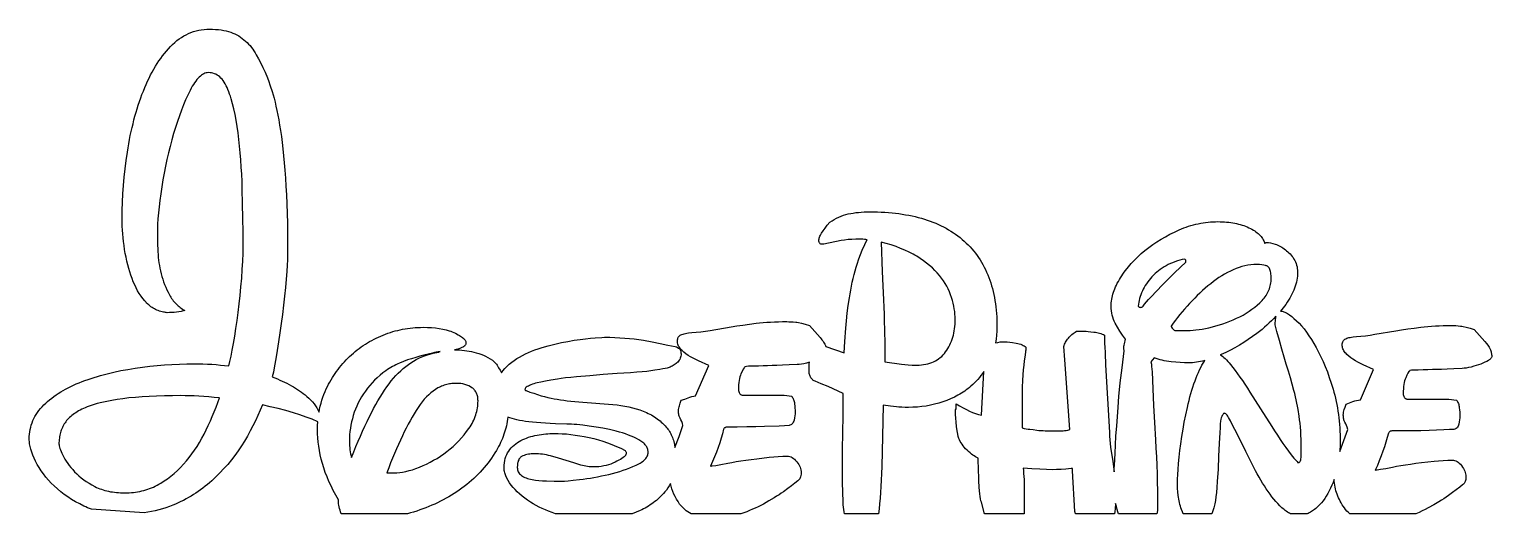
# Model space of a CAD drawing. Extents: x 10 to 239, y 36 to 112.
import ezdxf

# ---------------------------------------------------------------- set-up
doc = ezdxf.new("R2010")
doc.units = 0
doc.layers.add('CAMADA_1', color=18, linetype='CONTINUOUS')

msp = doc.modelspace()

# ---------------------------------------------------------------- linework, layer by layer
at = {"layer": 'CAMADA_1'}
for points in [[(180.31, 37.14), (180.24, 36.27), (180.2, 35.88), (180.14, 35.51), (174, 35.51), (173.95, 35.69), (173.91, 35.88), (173.56, 42.26), (173.56, 42.6), (173.31, 42.6), (172.49, 42.53), (171.75, 42.47), (171.06, 42.44), (170.38, 42.43), (169.48, 42.45), (168.41, 42.5), (167.19, 42.58), (165.81, 42.69), (165.85, 42.28), (165.88, 41.85), (165.94, 40.88), (165.97, 39.84), (165.98, 38.81), (165.98, 35.88), (165.97, 35.51), (159.76, 35.51), (159.26, 37.34), (159.21, 37.44), (159.18, 37.56), (159.11, 37.84), (159.05, 38.2), (159, 38.64), (158.92, 39.63), (158.87, 40.71), (158.78, 42.82), (158.75, 43.67), (158.74, 44.24), (158.54, 44.34), (158.34, 44.45), (158.13, 44.58), (157.92, 44.73), (157.7, 44.89), (157.48, 45.07), (157.25, 45.27), (157.02, 45.49), (156.79, 45.72), (156.58, 45.95), (156.39, 46.18), (156.22, 46.41), (156.07, 46.64), (155.93, 46.87), (155.82, 47.11), (155.72, 47.34), (155.68, 47.47), (155.64, 47.62), (155.55, 48.02), (155.46, 48.55), (155.38, 49.2), (155.3, 49.88), (155.25, 50.52), (155.22, 51.11), (155.21, 51.65), (155.21, 51.83), (155.29, 52), (155.29, 52.77), (155.84, 52.44), (156.38, 52.14), (156.9, 51.87), (157.4, 51.63), (157.89, 51.42), (158.36, 51.24), (158.82, 51.09), (159.26, 50.96), (159.65, 57.81), (159.42, 57.5), (159.19, 57.19), (158.95, 56.89), (158.7, 56.6), (158.44, 56.32), (158.17, 56.04), (157.9, 55.78), (157.61, 55.52), (157.37, 55.33), (157.14, 55.14), (156.89, 54.95), (156.64, 54.77), (156.38, 54.6), (156.12, 54.43), (155.86, 54.27), (155.58, 54.11), (155.31, 53.96), (155.02, 53.82), (154.44, 53.54), (153.84, 53.29), (153.21, 53.07), (152.57, 52.87), (151.92, 52.69), (151.26, 52.54), (150.6, 52.42), (149.92, 52.33), (149.23, 52.26), (148.53, 52.22), (147.83, 52.21), (147.29, 52.21), (146.79, 52.23), (146.34, 52.25), (145.93, 52.29), (145.02, 52.4), (143.86, 52.55), (143.76, 47.65), (143.65, 42.94), (143.61, 41.85), (143.57, 40.8), (143.51, 39.81), (143.45, 38.85), (143.38, 37.95), (143.3, 37.09), (143.21, 36.28), (143.11, 35.51), (137.79, 35.51), (137.74, 35.83), (137.69, 36.17), (137.65, 36.53), (137.61, 36.9), (137.56, 37.71), (137.53, 38.59), (137.49, 40.72), (137.48, 43.16), (137.49, 45.65), (137.53, 48.15), (137.56, 50.96), (137.57, 54.36), (135.24, 55.48), (134.16, 55.9), (133.17, 56.3), (133.06, 56.35), (132.95, 56.41), (132.85, 56.49), (132.76, 56.57), (132.67, 56.66), (132.6, 56.75), (132.53, 56.86), (132.46, 56.98), (132.41, 57.1), (132.36, 57.24), (132.32, 57.38), (132.28, 57.54), (132.26, 57.7), (132.24, 57.87), (132.23, 58.05), (132.23, 58.24), (132.23, 58.49), (132.24, 58.75), (132.27, 59.02), (132.3, 59.29), (131.82, 59.15), (131.42, 59.06), (131.05, 58.99), (130.71, 58.95), (130.39, 58.94), (129.12, 58.86), (128.07, 58.81), (127.18, 58.78), (126.43, 58.76), (125.74, 58.75), (125.05, 58.72), (124.32, 58.69), (123.5, 58.68), (123.09, 58.67), (122.74, 58.66), (122.45, 58.63), (122.21, 58.59), (122.14, 58.52), (122.07, 58.43), (121.91, 58.18), (121.75, 57.86), (121.56, 57.47), (121.47, 57.24), (121.39, 56.99), (121.32, 56.72), (121.27, 56.42), (121.23, 56.09), (121.2, 55.74), (121.18, 55.37), (121.17, 54.97), (121.18, 54.84), (121.21, 54.7), (121.27, 54.56), (121.34, 54.41), (121.39, 54.34), (121.45, 54.28), (121.51, 54.23), (121.58, 54.19), (121.66, 54.15), (121.75, 54.13), (121.84, 54.11), (121.95, 54.11), (128.33, 54.11), (129.53, 53.94), (129.61, 53.83), (129.69, 53.7), (129.75, 53.57), (129.81, 53.43), (129.86, 53.28), (129.9, 53.12), (129.94, 52.95), (129.96, 52.77), (130, 52.42), (130.03, 52.07), (130.04, 51.75), (130.05, 51.44), (130.04, 51.17), (130.01, 50.87), (129.95, 50.54), (129.88, 50.19), (129.83, 50.02), (129.76, 49.86), (129.69, 49.73), (129.6, 49.62), (129.49, 49.52), (129.38, 49.45), (129.25, 49.4), (129.1, 49.37), (128.41, 49.33), (127.54, 49.28), (125.27, 49.2), (123.91, 49.16), (122.48, 49.13), (120.96, 49.12), (119.36, 49.11), (119.28, 49.11), (119.2, 49.09), (119.13, 49.06), (119.06, 49.02), (119, 48.98), (118.94, 48.92), (118.89, 48.85), (118.84, 48.77), (118.66, 48.07), (118.46, 47.37), (118.23, 46.65), (117.98, 45.92), (117.71, 45.19), (117.42, 44.46), (117.11, 43.72), (116.78, 42.99), (116.89, 43), (117.07, 43.02), (117.63, 43.11), (118.43, 43.26), (119.49, 43.47), (120.11, 43.58), (120.79, 43.7), (121.52, 43.81), (122.3, 43.93), (123.14, 44.04), (124.04, 44.15), (126, 44.37), (126.7, 44.45), (127.42, 44.5), (128.14, 44.53), (128.84, 44.54), (129.04, 44.53), (129.23, 44.49), (129.41, 44.42), (129.6, 44.33), (129.78, 44.21), (129.96, 44.06), (130.13, 43.88), (130.31, 43.68), (130.47, 43.47), (130.61, 43.25), (130.73, 43.03), (130.83, 42.82), (130.9, 42.6), (130.95, 42.39), (130.99, 42.17), (131, 41.96), (130.99, 41.73), (130.97, 41.52), (130.92, 41.33), (130.87, 41.16), (130.8, 41.01), (130.71, 40.87), (130.6, 40.76), (130.48, 40.66), (130.02, 40.3), (129.49, 39.9), (128.9, 39.46), (128.24, 38.98), (127.89, 38.74), (127.53, 38.49), (127.15, 38.25), (126.76, 38), (125.95, 37.52), (125.09, 37.04), (124.67, 36.82), (124.24, 36.61), (123.8, 36.4), (123.36, 36.21), (122.91, 36.02), (122.46, 35.84), (122, 35.67), (121.54, 35.51), (113.76, 35.51), (113.49, 35.66), (113.24, 35.82), (112.99, 35.99), (112.76, 36.17), (112.54, 36.37), (112.33, 36.58), (112.13, 36.81), (111.95, 37.04), (111.69, 37.42), (111.45, 37.81), (111.23, 38.2), (111.04, 38.6), (110.87, 39), (110.72, 39.42), (110.6, 39.84), (110.49, 40.26), (110.31, 39.9), (110.1, 39.56), (109.88, 39.24), (109.63, 38.94), (109.42, 38.7), (109.2, 38.47), (108.98, 38.25), (108.76, 38.03), (108.53, 37.82), (108.3, 37.62), (108.06, 37.42), (107.82, 37.24), (107.58, 37.06), (107.33, 36.89), (107.08, 36.72), (106.82, 36.56), (106.56, 36.41), (106.3, 36.27), (106.03, 36.14), (105.75, 36.01), (105.14, 35.75), (104.52, 35.51), (92.49, 35.51), (91.94, 35.7), (91.41, 35.9), (90.9, 36.12), (90.4, 36.34), (89.92, 36.57), (89.45, 36.82), (89, 37.08), (88.56, 37.34), (88.1, 37.65), (87.66, 37.96), (87.25, 38.29), (86.86, 38.62), (86.49, 38.95), (86.15, 39.3), (85.83, 39.65), (85.54, 40.02), (85.28, 40.38), (85.05, 40.74), (84.86, 41.09), (84.7, 41.44), (84.64, 41.61), (84.58, 41.78), (84.53, 41.95), (84.49, 42.12), (84.46, 42.28), (84.44, 42.45), (84.43, 42.61), (84.42, 42.78), (84.43, 43.15), (84.47, 43.52), (84.52, 43.87), (84.6, 44.2), (84.71, 44.51), (84.83, 44.81), (84.98, 45.09), (85.15, 45.36), (85.34, 45.61), (85.55, 45.85), (85.76, 46.08), (85.99, 46.29), (86.24, 46.49), (86.5, 46.67), (86.77, 46.84), (87.05, 47), (87.34, 47.14), (87.65, 47.28), (87.95, 47.4), (88.27, 47.52), (88.59, 47.62), (88.92, 47.71), (89.25, 47.79), (89.59, 47.86), (89.94, 47.92), (90.28, 47.97), (90.61, 48.02), (90.95, 48.05), (91.28, 48.08), (91.61, 48.1), (91.94, 48.12), (92.26, 48.12), (92.9, 48.11), (93.54, 48.08), (94.21, 48.03), (94.88, 47.96), (95.57, 47.87), (96.28, 47.76), (97, 47.62), (97.74, 47.47), (98.48, 47.3), (99.21, 47.1), (99.93, 46.88), (100.64, 46.64), (101.34, 46.38), (102.03, 46.09), (102.71, 45.78), (103.38, 45.45), (103.46, 45.36), (103.51, 45.27), (103.55, 45.19), (103.56, 45.1), (103.55, 44.94), (103.51, 44.8), (103.46, 44.68), (103.42, 44.63), (103.38, 44.59), (103.24, 44.45), (103.07, 44.32), (102.87, 44.19), (102.65, 44.05), (102.4, 43.91), (102.12, 43.76), (101.82, 43.61), (101.49, 43.46), (101.14, 43.32), (100.78, 43.2), (100.42, 43.1), (100.04, 43.01), (99.66, 42.95), (99.27, 42.9), (98.88, 42.87), (98.47, 42.86), (98.23, 42.87), (97.99, 42.88), (97.74, 42.9), (97.49, 42.94), (97.24, 42.98), (96.98, 43.03), (96.71, 43.09), (96.45, 43.16), (95.34, 43.49), (94.16, 43.85), (92.94, 44.23), (91.7, 44.59), (91.39, 44.67), (91.08, 44.74), (90.76, 44.8), (90.44, 44.84), (90.13, 44.88), (89.81, 44.91), (89.48, 44.92), (89.16, 44.93), (88.93, 44.92), (88.69, 44.91), (88.46, 44.88), (88.24, 44.84), (88.01, 44.8), (87.79, 44.74), (87.57, 44.67), (87.35, 44.59), (87.25, 44.54), (87.15, 44.48), (87.06, 44.42), (86.97, 44.34), (86.9, 44.26), (86.83, 44.17), (86.76, 44.07), (86.71, 43.96), (86.65, 43.84), (86.61, 43.72), (86.57, 43.58), (86.54, 43.44), (86.52, 43.29), (86.5, 43.12), (86.49, 42.78), (86.5, 42.59), (86.53, 42.41), (86.58, 42.24), (86.65, 42.07), (86.74, 41.92), (86.85, 41.78), (86.98, 41.65), (87.14, 41.53), (87.3, 41.41), (87.48, 41.31), (87.68, 41.21), (87.88, 41.13), (88.1, 41.05), (88.32, 40.98), (88.56, 40.93), (88.82, 40.88), (89.34, 40.8), (89.89, 40.74), (90.47, 40.69), (91.06, 40.66), (92.26, 40.63), (93.47, 40.62), (93.87, 40.64), (94.47, 40.68), (95.27, 40.77), (96.27, 40.88), (96.82, 40.95), (97.38, 41.03), (97.95, 41.12), (98.51, 41.21), (99.09, 41.32), (99.67, 41.44), (100.25, 41.56), (100.84, 41.7), (101.43, 41.84), (102, 42), (102.55, 42.16), (103.09, 42.33), (103.62, 42.52), (104.13, 42.71), (104.63, 42.91), (105.11, 43.12), (105.34, 43.23), (105.55, 43.34), (105.75, 43.46), (105.94, 43.57), (106.11, 43.69), (106.26, 43.81), (106.4, 43.94), (106.53, 44.07), (106.64, 44.2), (106.74, 44.33), (106.82, 44.47), (106.89, 44.61), (106.94, 44.75), (106.97, 44.89), (107, 45.04), (107, 45.19), (107, 45.33), (106.98, 45.46), (106.95, 45.6), (106.91, 45.73), (106.86, 45.86), (106.8, 45.99), (106.72, 46.11), (106.64, 46.23), (106.54, 46.35), (106.43, 46.47), (106.31, 46.59), (106.18, 46.7), (106.04, 46.81), (105.88, 46.92), (105.72, 47.02), (105.54, 47.13), (105.16, 47.33), (104.77, 47.52), (104.35, 47.7), (103.92, 47.87), (103.47, 48.03), (103, 48.19), (102.51, 48.33), (102, 48.46), (100.96, 48.71), (99.91, 48.93), (98.85, 49.12), (97.78, 49.28), (96.75, 49.41), (95.82, 49.51), (95.39, 49.54), (94.99, 49.57), (94.6, 49.58), (94.25, 49.58), (92.49, 49.64), (91.67, 49.67), (90.91, 49.71), (90.19, 49.76), (89.51, 49.81), (88.88, 49.87), (88.3, 49.93), (87.79, 49.99), (87.3, 50.07), (86.85, 50.15), (86.43, 50.24), (86.03, 50.34), (85.67, 50.45), (85.34, 50.56), (85.03, 50.68), (84.98, 50.34), (84.92, 49.99), (84.86, 49.65), (84.78, 49.31), (84.7, 48.97), (84.6, 48.64), (84.5, 48.3), (84.4, 47.98), (84.28, 47.65), (84.15, 47.33), (84.02, 47.01), (83.88, 46.69), (83.73, 46.38), (83.57, 46.07), (83.4, 45.76), (83.23, 45.46), (82.98, 45.05), (82.72, 44.65), (82.46, 44.26), (82.18, 43.88), (81.9, 43.5), (81.61, 43.13), (81.31, 42.77), (81, 42.41), (80.68, 42.06), (80.35, 41.72), (80.01, 41.38), (79.66, 41.05), (79.31, 40.73), (78.94, 40.42), (78.57, 40.11), (78.18, 39.81), (77.79, 39.52), (77.4, 39.24), (76.99, 38.96), (76.58, 38.69), (76.17, 38.43), (75.75, 38.18), (75.32, 37.94), (74.89, 37.7), (74.45, 37.47), (74, 37.25), (73.55, 37.04), (73.09, 36.84), (72.63, 36.64), (72.16, 36.46), (71.68, 36.28), (71.2, 36.11), (70.72, 35.94), (70.24, 35.79), (69.76, 35.65), (69.27, 35.51), (58.89, 35.51), (58.79, 35.8), (58.7, 36.07), (58.62, 36.34), (58.56, 36.59), (58.51, 36.84), (58.47, 37.08), (58.45, 37.31), (58.45, 37.53), (58.45, 37.7), (58.03, 38.43), (57.64, 39.16), (57.29, 39.87), (56.96, 40.59), (56.66, 41.3), (56.39, 42), (56.15, 42.7), (55.95, 43.39), (55.76, 44.08), (55.61, 44.76), (55.47, 45.43), (55.36, 46.1), (55.28, 46.77), (55.22, 47.43), (55.18, 48.08), (55.17, 48.73), (55.18, 49.35), (55.22, 49.96), (54.32, 50.33), (53.39, 50.68), (52.42, 51.02), (51.43, 51.33), (50.22, 51.69), (49, 52.01), (47.76, 52.31), (46.52, 52.58), (46.18, 51.75), (45.83, 50.92), (45.45, 50.1), (45.05, 49.3), (44.63, 48.5), (44.19, 47.71), (43.73, 46.93), (43.24, 46.16), (42.74, 45.41), (42.21, 44.67), (41.66, 43.96), (41.09, 43.26), (40.5, 42.59), (39.88, 41.93), (39.25, 41.3), (38.59, 40.69), (38.25, 40.39), (37.91, 40.1), (37.56, 39.82), (37.2, 39.54), (36.84, 39.28), (36.48, 39.02), (36.1, 38.77), (35.72, 38.52), (35.34, 38.29), (34.95, 38.06), (34.55, 37.84), (34.14, 37.62), (33.73, 37.42), (33.32, 37.22), (32.9, 37.03), (32.47, 36.85), (31.94, 36.64), (31.4, 36.45), (30.86, 36.28), (30.3, 36.12), (29.74, 35.98), (29.16, 35.85), (28.58, 35.74), (27.99, 35.65), (19.71, 36.24), (19.41, 36.35), (19.12, 36.47), (18.83, 36.59), (18.55, 36.72), (17.88, 37.05), (17.24, 37.4), (16.62, 37.77), (16.03, 38.16), (15.46, 38.56), (14.91, 38.98), (14.39, 39.41), (13.89, 39.87), (13.42, 40.33), (12.98, 40.81), (12.57, 41.28), (12.19, 41.76), (11.84, 42.25), (11.52, 42.75), (11.23, 43.24), (10.96, 43.75), (10.73, 44.24), (10.53, 44.72), (10.36, 45.19), (10.22, 45.63), (10.11, 46.06), (10.03, 46.47), (9.99, 46.86), (9.98, 47.05), (9.97, 47.24), (9.98, 47.62), (10.01, 48), (10.05, 48.37), (10.12, 48.74), (10.2, 49.09), (10.29, 49.44), (10.41, 49.79), (10.54, 50.13), (10.7, 50.46), (10.86, 50.78), (11.05, 51.1), (11.26, 51.41), (11.48, 51.71), (11.72, 52.01), (11.98, 52.3), (12.26, 52.58), (12.55, 52.86), (12.85, 53.13), (13.16, 53.39), (13.49, 53.65), (13.82, 53.9), (14.17, 54.15), (14.53, 54.39), (14.9, 54.62), (15.28, 54.84), (15.67, 55.06), (16.07, 55.28), (16.48, 55.48), (16.91, 55.68), (17.34, 55.88), (17.79, 56.06), (18.25, 56.25), (18.71, 56.42), (19.19, 56.59), (19.67, 56.75), (20.16, 56.91), (20.65, 57.06), (21.15, 57.21), (22.18, 57.48), (23.23, 57.74), (24.32, 57.97), (25.43, 58.17), (26.56, 58.36), (27.72, 58.52), (28.87, 58.66), (30.03, 58.78), (31.19, 58.87), (32.35, 58.95), (33.51, 59), (34.67, 59.04), (35.83, 59.05), (36.52, 59.04), (37.21, 59.03), (37.9, 59), (38.59, 58.96), (39.27, 58.91), (39.95, 58.85), (40.61, 58.78), (41.26, 58.7), (41.44, 59.41), (41.62, 60.23), (41.8, 61.17), (41.99, 62.24), (42.18, 63.38), (42.37, 64.57), (42.55, 65.82), (42.73, 67.11), (42.89, 68.43), (43.04, 69.77), (43.17, 71.12), (43.29, 72.49), (43.38, 73.84), (43.45, 75.14), (43.49, 76.39), (43.5, 77.58), (43.49, 79.68), (43.47, 81.87), (43.43, 84.12), (43.37, 86.46), (43.33, 87.63), (43.28, 88.79), (43.22, 89.92), (43.15, 91.04), (43.06, 92.13), (42.96, 93.2), (42.85, 94.26), (42.73, 95.29), (42.59, 96.29), (42.43, 97.25), (42.26, 98.16), (42.07, 99.03), (41.86, 99.85), (41.64, 100.63), (41.52, 101.01), (41.39, 101.37), (41.26, 101.72), (41.13, 102.06), (40.99, 102.38), (40.85, 102.68), (40.7, 102.97), (40.54, 103.23), (40.37, 103.47), (40.2, 103.69), (40.02, 103.88), (39.83, 104.06), (39.63, 104.22), (39.43, 104.35), (39.22, 104.47), (39.01, 104.56), (38.78, 104.64), (38.55, 104.69), (38.32, 104.72), (38.07, 104.73), (37.89, 104.72), (37.71, 104.69), (37.52, 104.63), (37.34, 104.55), (37.16, 104.46), (36.98, 104.34), (36.8, 104.19), (36.62, 104.03), (36.44, 103.84), (36.26, 103.63), (36.08, 103.41), (35.9, 103.15), (35.72, 102.88), (35.54, 102.58), (35.36, 102.27), (35.18, 101.93), (34.83, 101.21), (34.49, 100.45), (34.15, 99.66), (33.83, 98.84), (33.51, 97.97), (33.2, 97.07), (32.89, 96.13), (32.6, 95.16), (32.31, 94.16), (32.05, 93.15), (31.79, 92.13), (31.55, 91.09), (31.33, 90.04), (31.12, 88.97), (30.92, 87.89), (30.75, 86.8), (30.58, 85.72), (30.44, 84.68), (30.32, 83.69), (30.23, 82.73), (30.15, 81.81), (30.1, 80.93), (30.07, 80.1), (30.06, 79.3), (30.06, 78.74), (30.08, 78.11), (30.14, 76.59), (30.17, 76.17), (30.21, 75.74), (30.25, 75.32), (30.31, 74.9), (30.38, 74.47), (30.47, 74.04), (30.56, 73.61), (30.66, 73.18), (30.77, 72.75), (30.9, 72.33), (31.04, 71.91), (31.2, 71.49), (31.37, 71.08), (31.55, 70.67), (31.74, 70.26), (31.95, 69.86), (32.06, 69.67), (32.18, 69.48), (32.3, 69.29), (32.43, 69.11), (32.56, 68.94), (32.7, 68.77), (32.84, 68.61), (32.99, 68.45), (33.14, 68.3), (33.3, 68.16), (33.46, 68.02), (33.63, 67.88), (33.81, 67.76), (33.99, 67.63), (34.17, 67.52), (34.37, 67.41), (34.09, 67.33), (33.78, 67.26), (33.44, 67.2), (33.07, 67.15), (32.69, 67.11), (32.32, 67.08), (31.96, 67.07), (31.61, 67.06), (31.45, 67.07), (31.31, 67.11), (31.17, 67.14), (31, 67.15), (30.79, 67.2), (30.58, 67.25), (30.38, 67.32), (30.17, 67.39), (29.98, 67.47), (29.78, 67.56), (29.59, 67.66), (29.41, 67.76), (29.23, 67.88), (29.05, 68), (28.88, 68.13), (28.71, 68.27), (28.54, 68.42), (28.38, 68.58), (28.23, 68.74), (28.07, 68.92), (27.78, 69.28), (27.5, 69.67), (27.23, 70.07), (26.97, 70.5), (26.73, 70.95), (26.51, 71.41), (26.29, 71.9), (26.09, 72.41), (25.9, 72.93), (25.73, 73.47), (25.56, 74.02), (25.41, 74.58), (25.27, 75.16), (25.15, 75.75), (25.03, 76.36), (24.93, 76.97), (24.84, 77.6), (24.76, 78.21), (24.69, 78.83), (24.64, 79.43), (24.59, 80.03), (24.56, 80.63), (24.55, 81.22), (24.54, 81.8), (24.55, 83.1), (24.59, 84.4), (24.65, 85.7), (24.74, 87.01), (24.86, 88.32), (25, 89.63), (25.17, 90.95), (25.36, 92.27), (25.46, 92.93), (25.58, 93.58), (25.7, 94.23), (25.82, 94.86), (25.95, 95.49), (26.09, 96.1), (26.24, 96.71), (26.39, 97.32), (26.55, 97.91), (26.72, 98.5), (26.89, 99.07), (27.07, 99.64), (27.26, 100.21), (27.45, 100.76), (27.65, 101.3), (27.86, 101.84), (28.07, 102.37), (28.29, 102.88), (28.52, 103.39), (28.75, 103.88), (29, 104.36), (29.25, 104.82), (29.5, 105.28), (29.76, 105.72), (30.03, 106.15), (30.31, 106.57), (30.6, 106.97), (30.89, 107.37), (31.19, 107.75), (31.49, 108.12), (31.8, 108.48), (32.12, 108.82), (32.45, 109.15), (32.79, 109.46), (33.13, 109.75), (33.48, 110.01), (33.83, 110.26), (34.2, 110.48), (34.57, 110.68), (34.95, 110.86), (35.33, 111.02), (35.73, 111.16), (36.13, 111.27), (36.54, 111.37), (36.95, 111.44), (37.38, 111.5), (37.81, 111.53), (38.24, 111.54), (38.73, 111.53), (39.19, 111.51), (39.64, 111.47), (40.06, 111.42), (40.47, 111.35), (40.85, 111.27), (41.22, 111.18), (41.56, 111.06), (41.89, 110.94), (42.21, 110.8), (42.52, 110.65), (42.81, 110.48), (43.1, 110.3), (43.37, 110.11), (43.64, 109.9), (43.89, 109.69), (44.13, 109.45), (44.37, 109.21), (44.59, 108.96), (44.81, 108.69), (45.01, 108.42), (45.21, 108.13), (45.39, 107.84), (45.57, 107.53), (45.92, 106.89), (46.26, 106.23), (46.6, 105.53), (46.95, 104.82), (47.08, 104.52), (47.21, 104.2), (47.49, 103.49), (47.77, 102.67), (48.07, 101.76), (48.22, 101.25), (48.37, 100.7), (48.52, 100.11), (48.66, 99.47), (48.81, 98.79), (48.95, 98.07), (49.09, 97.31), (49.23, 96.5), (49.37, 95.64), (49.5, 94.73), (49.62, 93.77), (49.74, 92.76), (49.85, 91.69), (49.95, 90.57), (50.05, 89.4), (50.14, 88.18), (50.22, 86.9), (50.29, 85.55), (50.35, 84.13), (50.4, 82.64), (50.44, 81.09), (50.46, 79.47), (50.48, 77.78), (50.48, 76.03), (50.47, 75.37), (50.43, 74.54), (50.36, 73.52), (50.27, 72.32), (50.15, 71.01), (50.01, 69.65), (49.85, 68.25), (49.66, 66.8), (49.47, 65.35), (49.27, 63.92), (49.06, 62.51), (48.85, 61.12), (48.64, 59.82), (48.44, 58.7), (48.25, 57.75), (48.07, 56.98), (48.48, 56.82), (48.87, 56.67), (49.26, 56.5), (49.64, 56.33), (50.01, 56.16), (50.37, 55.98), (50.72, 55.8), (51.07, 55.61), (51.4, 55.42), (51.73, 55.22), (52.04, 55.01), (52.35, 54.8), (52.65, 54.59), (52.94, 54.37), (53.23, 54.15), (53.5, 53.92), (53.81, 53.64), (54.11, 53.35), (54.38, 53.05), (54.63, 52.75), (54.85, 52.44), (55.06, 52.13), (55.24, 51.81), (55.41, 51.48), (55.5, 51.95), (55.6, 52.42), (55.72, 52.88), (55.86, 53.34), (56.01, 53.79), (56.17, 54.24), (56.35, 54.68), (56.55, 55.11), (56.72, 55.48), (56.91, 55.83), (57.1, 56.18), (57.29, 56.53), (57.5, 56.87), (57.71, 57.2), (57.93, 57.53), (58.15, 57.85), (58.39, 58.16), (58.63, 58.47), (58.87, 58.77), (59.13, 59.07), (59.39, 59.36), (59.66, 59.65), (59.93, 59.92), (60.21, 60.2), (60.5, 60.46), (60.79, 60.72), (61.09, 60.97), (61.4, 61.22), (61.71, 61.45), (62.02, 61.68), (62.34, 61.9), (62.67, 62.11), (63, 62.32), (63.34, 62.52), (63.68, 62.71), (64.03, 62.9), (64.38, 63.07), (64.74, 63.24), (65.1, 63.4), (65.47, 63.56), (65.84, 63.7), (66.22, 63.84), (66.6, 63.97), (66.98, 64.09), (67.36, 64.2), (67.74, 64.29), (68.13, 64.38), (68.52, 64.46), (68.91, 64.53), (69.3, 64.6), (69.7, 64.65), (70.1, 64.69), (70.5, 64.72), (70.9, 64.75), (71.31, 64.76), (71.72, 64.77), (72.39, 64.75), (73.04, 64.72), (73.65, 64.67), (74.24, 64.59), (74.8, 64.5), (75.32, 64.38), (75.82, 64.24), (76.06, 64.16), (76.29, 64.08), (76.79, 63.84), (77.23, 63.61), (77.42, 63.5), (77.6, 63.39), (77.76, 63.28), (77.9, 63.17), (78.03, 63.06), (78.14, 62.96), (78.23, 62.85), (78.31, 62.75), (78.37, 62.65), (78.41, 62.55), (78.43, 62.45), (78.44, 62.35), (78.43, 62.23), (78.4, 62.11), (78.35, 62), (78.28, 61.9), (78.19, 61.81), (78.08, 61.72), (77.95, 61.64), (77.8, 61.58), (77.48, 61.46), (77.18, 61.36), (76.9, 61.29), (76.63, 61.23), (76.72, 61.23), (77.09, 61.23), (77.45, 61.21), (77.82, 61.18), (78.19, 61.15), (78.57, 61.1), (78.94, 61.04), (79.32, 60.97), (79.69, 60.89), (80.07, 60.79), (80.44, 60.68), (80.8, 60.54), (81.17, 60.39), (81.53, 60.22), (81.88, 60.03), (82.23, 59.82), (82.58, 59.59), (82.71, 59.5), (82.84, 59.39), (82.96, 59.27), (83.09, 59.13), (83.21, 58.98), (83.33, 58.81), (83.45, 58.63), (83.57, 58.43), (83.79, 58.03), (84, 57.61), (84.12, 57.78), (84.25, 57.95), (84.56, 58.3), (84.89, 58.65), (85.24, 58.97), (85.62, 59.28), (86.01, 59.57), (86.42, 59.85), (86.86, 60.11), (87.31, 60.36), (87.78, 60.59), (88.25, 60.81), (88.74, 61.02), (89.24, 61.21), (89.74, 61.39), (90.26, 61.56), (90.78, 61.72), (91.32, 61.87), (92.38, 62.13), (93.42, 62.36), (94.43, 62.56), (95.41, 62.73), (96.34, 62.87), (97.2, 62.98), (97.98, 63.06), (98.69, 63.12), (99.73, 63.18), (100.19, 63.2), (101.01, 63.2), (101.8, 63.17), (102.58, 63.14), (103.35, 63.08), (104.1, 63.02), (104.84, 62.94), (105.56, 62.84), (106.27, 62.73), (107.63, 62.49), (108.91, 62.24), (110.11, 61.99), (111.23, 61.74), (111.43, 61.68), (111.62, 61.61), (111.78, 61.51), (111.85, 61.45), (111.92, 61.39), (111.98, 61.32), (112.03, 61.24), (112.07, 61.14), (112.11, 61.03), (112.14, 60.9), (112.16, 60.76), (112.17, 60.61), (112.18, 60.44), (112.15, 60.26), (112.1, 60.08), (112.04, 59.91), (111.97, 59.74), (111.88, 59.59), (111.78, 59.45), (111.66, 59.32), (111.53, 59.2), (111.39, 59.08), (111.24, 58.97), (111.09, 58.87), (110.94, 58.77), (110.78, 58.69), (110.62, 58.61), (110.45, 58.53), (110.28, 58.46), (110, 58.38), (109.67, 58.3), (109.29, 58.23), (108.86, 58.16), (108.05, 58.04), (107.43, 57.95), (106.82, 57.86), (106.08, 57.78), (105.22, 57.71), (104.25, 57.64), (102.14, 57.5), (99.98, 57.34), (97.84, 57.17), (95.8, 57), (94.87, 56.91), (94.05, 56.82), (93.36, 56.74), (92.78, 56.65), (91.77, 56.49), (90.91, 56.33), (90.18, 56.18), (89.59, 56.05), (89.34, 55.98), (89.1, 55.91), (88.87, 55.83), (88.64, 55.75), (88.43, 55.66), (88.24, 55.56), (88.05, 55.46), (87.87, 55.36), (87.79, 55.27), (87.74, 55.19), (87.71, 55.1), (87.7, 55.01), (87.71, 54.94), (87.74, 54.89), (87.79, 54.85), (87.87, 54.84), (88.48, 54.61), (89.08, 54.41), (89.66, 54.22), (90.22, 54.04), (90.76, 53.89), (91.28, 53.76), (91.78, 53.64), (92.26, 53.55), (92.75, 53.47), (93.26, 53.39), (93.78, 53.32), (94.33, 53.25), (94.9, 53.19), (95.5, 53.13), (96.75, 53.03), (101.49, 52.64), (102.13, 52.58), (102.75, 52.5), (103.37, 52.4), (103.97, 52.28), (104.55, 52.14), (105.12, 51.98), (105.68, 51.81), (106.23, 51.61), (106.49, 51.5), (106.76, 51.39), (107.01, 51.27), (107.26, 51.15), (107.51, 51.01), (107.75, 50.87), (107.98, 50.73), (108.21, 50.58), (108.43, 50.42), (108.65, 50.25), (108.87, 50.08), (109.07, 49.9), (109.27, 49.71), (109.47, 49.52), (109.66, 49.32), (109.85, 49.11), (109.98, 48.95), (110.11, 48.79), (110.23, 48.62), (110.34, 48.44), (110.45, 48.26), (110.55, 48.08), (110.64, 47.88), (110.73, 47.69), (110.81, 47.48), (110.89, 47.27), (110.96, 47.06), (111.02, 46.84), (111.13, 46.38), (111.21, 45.9), (111.85, 47.63), (112.47, 49.37), (112.37, 49.7), (112.27, 49.99), (112.16, 50.26), (112.03, 50.49), (111.97, 50.6), (111.92, 50.72), (111.88, 50.85), (111.84, 50.99), (111.81, 51.13), (111.79, 51.28), (111.78, 51.44), (111.78, 51.61), (111.78, 51.86), (111.81, 52.08), (111.85, 52.29), (111.91, 52.47), (112.05, 52.86), (112.21, 53.33), (112.74, 53.52), (113.28, 53.72), (113.57, 53.82), (113.86, 53.91), (114.15, 53.97), (114.45, 54.02), (116.52, 58.76), (114.88, 59.5), (114.46, 59.7), (114.05, 59.91), (113.66, 60.13), (113.28, 60.36), (112.93, 60.6), (112.62, 60.85), (112.33, 61.12), (112.2, 61.25), (112.08, 61.39), (111.97, 61.54), (111.87, 61.68), (111.79, 61.83), (111.72, 61.99), (111.67, 62.14), (111.63, 62.31), (111.61, 62.47), (111.6, 62.64), (111.61, 62.81), (111.64, 62.96), (111.68, 63.1), (111.74, 63.23), (111.82, 63.34), (111.92, 63.44), (112.03, 63.52), (112.16, 63.59), (112.31, 63.65), (112.48, 63.71), (112.66, 63.76), (112.86, 63.81), (113.08, 63.85), (113.32, 63.88), (113.84, 63.94), (114.54, 63.99), (115.26, 64.07), (115.99, 64.16), (116.73, 64.28), (120.01, 64.84), (120.92, 64.99), (121.87, 65.13), (122.88, 65.27), (123.93, 65.4), (124.48, 65.46), (125.04, 65.51), (125.62, 65.56), (126.21, 65.6), (126.83, 65.62), (127.45, 65.64), (128.1, 65.66), (128.76, 65.66), (129.07, 65.65), (129.4, 65.64), (129.76, 65.61), (130.14, 65.57), (130.34, 65.55), (130.56, 65.51), (131.06, 65.4), (131.64, 65.25), (132.29, 65.06), (133.97, 63.16), (134.12, 62.98), (134.26, 62.81), (134.39, 62.63), (134.51, 62.46), (134.62, 62.29), (134.71, 62.11), (134.79, 61.94), (134.86, 61.77), (137.74, 60.74), (137.85, 62.54), (138, 64.66), (138.1, 65.81), (138.23, 66.99), (138.38, 68.18), (138.56, 69.4), (138.66, 70.01), (138.77, 70.62), (138.89, 71.23), (139.02, 71.84), (139.16, 72.44), (139.31, 73.04), (139.47, 73.63), (139.64, 74.23), (139.82, 74.81), (140, 75.38), (140.2, 75.94), (140.41, 76.48), (140.63, 77.01), (140.87, 77.52), (141.11, 78.01), (141.36, 78.49), (141.14, 78.53), (140.92, 78.56), (140.69, 78.58), (140.46, 78.58), (139.55, 78.58), (138.96, 78.57), (138.38, 78.53), (137.81, 78.46), (137.27, 78.37), (134.55, 77.81), (134.29, 77.81), (134.17, 77.81), (134.07, 77.84), (133.98, 77.89), (133.91, 77.96), (133.85, 78.04), (133.81, 78.14), (133.78, 78.27), (133.78, 78.41), (133.78, 78.52), (133.8, 78.64), (133.84, 78.77), (133.88, 78.91), (133.94, 79.06), (134.02, 79.21), (134.21, 79.55), (134.45, 79.92), (134.75, 80.33), (135.1, 80.77), (135.5, 81.25), (135.85, 81.48), (136.2, 81.69), (136.55, 81.88), (136.91, 82.05), (137.27, 82.2), (137.64, 82.34), (138.01, 82.45), (138.39, 82.55), (138.77, 82.63), (139.17, 82.7), (139.57, 82.76), (139.99, 82.8), (140.42, 82.84), (140.87, 82.87), (141.32, 82.89), (141.79, 82.89), (142.39, 82.89), (142.98, 82.87), (143.56, 82.85), (144.14, 82.82), (144.7, 82.78), (145.25, 82.73), (145.8, 82.67), (146.34, 82.6), (146.86, 82.53), (147.38, 82.44), (147.89, 82.35), (148.4, 82.24), (148.89, 82.13), (149.37, 82.01), (149.85, 81.88), (150.32, 81.74), (150.77, 81.59), (151.22, 81.43), (151.66, 81.26), (152.09, 81.09), (152.51, 80.9), (152.93, 80.71), (153.33, 80.51), (153.73, 80.3), (154.11, 80.08), (154.49, 79.85), (154.86, 79.61), (155.22, 79.36), (155.57, 79.1), (155.92, 78.84), (156.25, 78.56), (156.57, 78.28), (156.89, 77.99), (157.2, 77.69), (157.49, 77.38), (157.78, 77.06), (158.05, 76.73), (158.32, 76.4), (158.57, 76.06), (158.82, 75.71), (159.05, 75.35), (159.28, 74.98), (159.49, 74.6), (159.7, 74.22), (159.9, 73.83), (160.08, 73.43), (160.26, 73.02), (160.42, 72.6), (160.58, 72.18), (160.72, 71.74), (160.86, 71.3), (160.98, 70.85), (161.1, 70.39), (161.2, 69.92), (161.3, 69.45), (161.38, 68.96), (161.46, 68.47), (161.52, 67.97), (161.58, 67.46), (161.62, 66.94), (161.66, 66.42), (161.68, 65.88), (161.7, 65.34), (161.7, 64.79), (161.69, 64.15), (161.65, 63.53), (161.59, 62.92), (161.49, 62.33), (161.84, 62.41), (162.2, 62.47), (162.57, 62.5), (162.96, 62.51), (163.3, 62.5), (163.7, 62.46), (164.16, 62.39), (164.69, 62.3), (164.96, 62.24), (165.2, 62.18), (165.43, 62.11), (165.63, 62.03), (165.82, 61.94), (165.98, 61.85), (166.12, 61.76), (166.24, 61.65), (166.23, 61.41), (166.22, 61.2), (166.19, 61.02), (166.15, 60.88), (166.07, 60.1), (165.98, 59.5), (165.9, 58.84), (165.83, 58.1), (165.76, 57.3), (165.71, 56.4), (165.67, 55.37), (165.64, 54.22), (165.63, 52.95), (165.63, 48.98), (165.97, 48.9), (166.28, 48.84), (166.57, 48.8), (166.84, 48.77), (167.38, 48.71), (167.96, 48.64), (168.27, 48.6), (168.59, 48.57), (168.92, 48.56), (169.25, 48.55), (172.1, 48.55), (172.29, 48.56), (172.53, 48.59), (172.81, 48.65), (173.13, 48.72), (172.36, 59.67), (172.19, 61.74), (172.24, 61.92), (172.31, 62.1), (172.39, 62.27), (172.47, 62.44), (172.56, 62.6), (172.67, 62.76), (172.78, 62.92), (172.9, 63.07), (173.02, 63.22), (173.16, 63.37), (173.31, 63.51), (173.46, 63.64), (173.63, 63.78), (173.8, 63.91), (173.98, 64.03), (174.17, 64.15), (175.37, 64.15), (175.66, 64.14), (176.01, 64.12), (176.42, 64.08), (176.88, 64.02), (177.13, 63.99), (177.36, 63.94), (177.58, 63.89), (177.8, 63.84), (178, 63.78), (178.2, 63.71), (178.39, 63.63), (178.56, 63.55), (178.56, 62.43), (178.57, 62.11), (178.59, 61.78), (178.61, 61.43), (178.65, 61.05), (178.66, 60.58), (178.69, 60.06), (178.73, 59.49), (178.74, 58.89), (179.34, 48.29), (179.35, 47.69), (179.38, 47.11), (179.44, 46.53), (179.51, 45.96), (179.86, 43.72), (180.09, 42.11), (180.1, 42.62), (180.12, 43.12), (180.21, 44.97), (180.34, 47.69), (180.47, 49.29), (180.68, 52.21), (180.75, 53.06), (180.83, 53.98), (180.93, 54.97), (181.04, 56.04), (181.31, 58.41), (181.64, 61.07), (181.59, 61.43), (181.6, 61.61), (181.61, 61.79), (181.64, 61.98), (181.68, 62.17), (181.85, 62.9), (181.39, 63.54), (180.98, 64.17), (180.6, 64.79), (180.25, 65.4), (180.1, 65.71), (179.97, 66.02), (179.86, 66.34), (179.77, 66.67), (179.7, 67.01), (179.65, 67.35), (179.62, 67.71), (179.61, 68.07), (179.61, 68.34), (179.63, 68.61), (179.66, 68.89), (179.7, 69.16), (179.75, 69.43), (179.81, 69.71), (179.89, 69.99), (179.97, 70.27), (180.07, 70.55), (180.18, 70.83), (180.3, 71.12), (180.43, 71.4), (180.57, 71.69), (180.73, 71.97), (180.9, 72.26), (181.07, 72.55), (181.26, 72.84), (181.45, 73.13), (181.65, 73.41), (181.86, 73.69), (182.3, 74.24), (182.76, 74.78), (183.26, 75.31), (183.78, 75.83), (184.33, 76.33), (184.91, 76.82), (185.51, 77.29), (186.13, 77.75), (186.77, 78.18), (187.43, 78.6), (188.11, 78.99), (188.8, 79.37), (189.52, 79.72), (190.25, 80.05), (190.62, 80.21), (191, 80.36), (191.37, 80.49), (191.75, 80.62), (192.12, 80.73), (192.5, 80.84), (192.88, 80.94), (193.26, 81.02), (193.64, 81.1), (194.02, 81.16), (194.4, 81.22), (194.79, 81.26), (195.17, 81.3), (195.56, 81.32), (195.94, 81.34), (196.33, 81.35), (196.68, 81.34), (197.03, 81.33), (197.37, 81.31), (197.7, 81.29), (198.03, 81.25), (198.35, 81.21), (198.66, 81.16), (198.97, 81.11), (199.27, 81.05), (199.56, 80.97), (199.85, 80.9), (200.13, 80.81), (200.41, 80.72), (200.68, 80.62), (200.94, 80.51), (201.2, 80.4), (201.45, 80.28), (201.68, 80.15), (201.9, 80.02), (202.11, 79.89), (202.31, 79.75), (202.49, 79.61), (202.67, 79.47), (202.83, 79.32), (202.97, 79.17), (203.11, 79.01), (203.23, 78.85), (203.34, 78.68), (203.44, 78.51), (203.52, 78.34), (203.6, 78.16), (203.66, 77.98), (203.73, 77.99), (203.78, 78.03), (203.81, 78.05), (203.86, 78.06), (204, 78.07), (204.13, 78.07), (204.28, 78.05), (204.59, 78.01), (204.95, 77.92), (205.34, 77.81), (205.54, 77.74), (205.74, 77.66), (205.94, 77.57), (206.14, 77.47), (206.34, 77.35), (206.54, 77.23), (206.74, 77.09), (206.93, 76.95), (207.12, 76.79), (207.31, 76.63), (207.48, 76.46), (207.65, 76.28), (207.82, 76.09), (207.97, 75.9), (208.12, 75.7), (208.27, 75.48), (208.4, 75.26), (208.51, 75.03), (208.61, 74.79), (208.69, 74.54), (208.75, 74.27), (208.79, 74), (208.82, 73.71), (208.83, 73.42), (208.82, 73.1), (208.8, 72.79), (208.76, 72.48), (208.71, 72.16), (208.65, 71.85), (208.57, 71.53), (208.47, 71.22), (208.36, 70.9), (208.24, 70.59), (208.1, 70.27), (207.95, 69.96), (207.78, 69.64), (207.6, 69.32), (207.41, 69.01), (207.2, 68.69), (206.97, 68.37), (206.57, 67.84), (206.15, 67.32), (206.2, 67.32), (206.31, 67.31), (206.43, 67.3), (206.55, 67.27), (206.68, 67.22), (206.81, 67.17), (206.95, 67.11), (207.1, 67.03), (207.25, 66.94), (207.57, 66.73), (207.91, 66.47), (208.27, 66.16), (208.66, 65.81), (209.06, 65.41), (209.45, 64.98), (209.84, 64.51), (210.23, 64), (210.62, 63.45), (211, 62.87), (211.38, 62.25), (211.76, 61.59), (212.13, 60.89), (212.49, 60.16), (212.84, 59.4), (213.17, 58.6), (213.5, 57.77), (213.81, 56.91), (214.1, 56.01), (214.39, 55.08), (214.53, 54.6), (214.65, 54.12), (214.77, 53.63), (214.88, 53.14), (214.98, 52.64), (215.07, 52.14), (215.16, 51.63), (215.23, 51.11), (215.3, 50.59), (215.35, 50.07), (215.4, 49.54), (215.44, 49), (215.47, 48.46), (215.49, 47.91), (215.51, 47.36), (215.51, 46.8), (215.51, 46.43), (215.49, 46.05), (215.47, 45.67), (215.45, 45.29), (216.08, 47.02), (216.69, 48.76), (216.6, 49.09), (216.5, 49.38), (216.39, 49.65), (216.26, 49.88), (216.2, 49.99), (216.15, 50.11), (216.11, 50.24), (216.07, 50.37), (216.04, 50.52), (216.02, 50.67), (216.01, 50.83), (216, 51), (216.01, 51.25), (216.04, 51.47), (216.08, 51.68), (216.13, 51.86), (216.27, 52.25), (216.44, 52.72), (216.96, 52.9), (217.51, 53.11), (217.8, 53.21), (218.08, 53.29), (218.38, 53.36), (218.68, 53.41), (220.75, 58.15), (219.11, 58.88), (218.68, 59.08), (218.28, 59.29), (217.89, 59.51), (217.51, 59.75), (217.16, 59.99), (216.85, 60.24), (216.56, 60.51), (216.43, 60.64), (216.31, 60.78), (216.2, 60.92), (216.1, 61.07), (216.02, 61.22), (215.95, 61.37), (215.9, 61.53), (215.86, 61.69), (215.84, 61.86), (215.83, 62.03), (215.84, 62.2), (215.87, 62.35), (215.91, 62.49), (215.97, 62.61), (216.05, 62.72), (216.15, 62.82), (216.26, 62.91), (216.39, 62.98), (216.54, 63.04), (216.71, 63.1), (216.89, 63.15), (217.09, 63.19), (217.31, 63.23), (217.55, 63.27), (218.07, 63.32), (218.77, 63.38), (219.48, 63.45), (220.21, 63.55), (220.96, 63.67), (224.24, 64.23), (225.14, 64.38), (226.1, 64.52), (227.1, 64.66), (228.16, 64.79), (228.7, 64.85), (229.27, 64.9), (229.85, 64.95), (230.44, 64.98), (231.05, 65.01), (231.68, 65.03), (232.33, 65.04), (232.98, 65.05), (233.3, 65.04), (233.63, 65.03), (233.99, 65), (234.36, 64.96), (234.57, 64.93), (234.79, 64.9), (235.29, 64.79), (235.87, 64.64), (236.52, 64.44), (238.2, 62.55), (238.45, 62.25), (238.67, 61.95), (238.86, 61.65), (239.01, 61.36), (239.07, 61.22), (239.13, 61.07), (239.17, 60.93), (239.21, 60.79), (239.24, 60.64), (239.26, 60.5), (239.27, 60.36), (239.28, 60.22), (239.27, 60.13), (239.24, 60.05), (239.2, 59.97), (239.15, 59.89), (239.08, 59.81), (238.99, 59.73), (238.88, 59.65), (238.76, 59.57), (238.49, 59.43), (238.2, 59.28), (237.89, 59.15), (237.55, 59.01), (237.2, 58.89), (236.83, 58.77), (236.45, 58.65), (236.04, 58.54), (235.65, 58.45), (235.28, 58.38), (234.94, 58.34), (234.62, 58.32), (233.35, 58.25), (232.3, 58.19), (231.41, 58.16), (230.66, 58.15), (229.97, 58.14), (229.28, 58.11), (228.55, 58.08), (227.73, 58.07), (227.32, 58.06), (226.97, 58.04), (226.68, 58.02), (226.43, 57.98), (226.37, 57.91), (226.3, 57.81), (226.14, 57.57), (225.97, 57.25), (225.79, 56.86), (225.7, 56.63), (225.62, 56.38), (225.55, 56.1), (225.5, 55.8), (225.45, 55.48), (225.42, 55.13), (225.41, 54.76), (225.4, 54.36), (225.41, 54.23), (225.44, 54.09), (225.5, 53.95), (225.57, 53.8), (225.62, 53.73), (225.67, 53.67), (225.74, 53.62), (225.81, 53.57), (225.89, 53.54), (225.98, 53.52), (226.07, 53.5), (226.18, 53.5), (232.55, 53.5), (233.76, 53.32), (233.84, 53.21), (233.92, 53.09), (233.98, 52.96), (234.04, 52.82), (234.09, 52.67), (234.13, 52.51), (234.17, 52.34), (234.19, 52.16), (234.23, 51.8), (234.26, 51.46), (234.27, 51.13), (234.28, 50.83), (234.27, 50.55), (234.23, 50.25), (234.18, 49.93), (234.11, 49.58), (234.06, 49.4), (233.99, 49.25), (233.92, 49.12), (233.83, 49), (233.72, 48.91), (233.6, 48.84), (233.47, 48.79), (233.33, 48.76), (232.64, 48.71), (231.77, 48.67), (229.49, 48.58), (228.14, 48.55), (226.7, 48.52), (225.19, 48.5), (223.59, 48.5), (223.51, 48.49), (223.43, 48.48), (223.36, 48.45), (223.29, 48.41), (223.23, 48.36), (223.17, 48.3), (223.12, 48.23), (223.07, 48.15), (222.89, 47.46), (222.68, 46.75), (222.46, 46.04), (222.21, 45.31), (221.94, 44.58), (221.65, 43.84), (221.34, 43.11), (221, 42.38), (221.12, 42.39), (221.3, 42.41), (221.86, 42.5), (222.66, 42.64), (223.72, 42.85), (224.34, 42.97), (225.01, 43.09), (225.75, 43.2), (226.53, 43.32), (227.37, 43.43), (228.27, 43.54), (230.23, 43.76), (230.93, 43.83), (231.65, 43.89), (232.37, 43.92), (233.07, 43.93), (233.26, 43.92), (233.45, 43.88), (233.64, 43.81), (233.83, 43.71), (234.01, 43.59), (234.19, 43.44), (234.36, 43.27), (234.54, 43.07), (234.7, 42.85), (234.84, 42.64), (234.96, 42.42), (235.05, 42.21), (235.13, 41.99), (235.18, 41.77), (235.22, 41.56), (235.23, 41.34), (235.22, 41.12), (235.19, 40.91), (235.15, 40.72), (235.1, 40.55), (235.02, 40.39), (234.94, 40.26), (234.83, 40.15), (234.71, 40.05), (234.25, 39.69), (233.72, 39.29), (233.13, 38.85), (232.47, 38.37), (232.12, 38.12), (231.75, 37.88), (231.38, 37.63), (230.99, 37.39), (230.18, 36.91), (229.32, 36.43), (228.85, 36.19), (228.37, 35.95), (227.89, 35.73), (227.39, 35.51), (217.04, 35.51), (216.81, 35.72), (216.58, 35.94), (216.37, 36.18), (216.18, 36.43), (216, 36.69), (215.83, 36.94), (215.67, 37.21), (215.52, 37.47), (215.38, 37.74), (215.25, 38.01), (215.14, 38.29), (215.03, 38.57), (214.93, 38.85), (214.85, 39.13), (214.77, 39.42), (214.71, 39.71), (214.66, 40.01), (214.61, 40.3), (214.58, 40.61), (214.56, 40.91), (214.39, 40.44), (214.2, 39.98), (214, 39.53), (213.79, 39.09), (213.57, 38.68), (213.33, 38.29), (213.09, 37.91), (212.83, 37.56), (212.56, 37.23), (212.28, 36.91), (211.98, 36.61), (211.67, 36.33), (211.51, 36.2), (211.35, 36.07), (211.19, 35.96), (211.02, 35.85), (210.85, 35.75), (210.67, 35.67), (210.5, 35.58), (210.32, 35.51), (207.74, 35.51), (207.57, 35.59), (207.4, 35.68), (207.24, 35.79), (207.06, 35.9), (206.89, 36.02), (206.72, 36.16), (206.55, 36.3), (206.37, 36.46), (206.05, 36.77), (205.74, 37.1), (205.42, 37.45), (205.11, 37.81), (204.81, 38.19), (204.51, 38.59), (204.21, 39), (203.92, 39.44), (203.63, 39.88), (203.34, 40.34), (203.06, 40.8), (202.79, 41.28), (202.51, 41.76), (202.24, 42.26), (201.98, 42.76), (201.72, 43.27), (200.73, 45.26), (199.82, 47.11), (199.02, 48.73), (198.65, 49.44), (198.31, 50.08), (198.16, 50.36), (198.02, 50.61), (197.88, 50.82), (197.77, 50.99), (197.66, 51.12), (197.56, 51.21), (197.48, 51.27), (197.44, 51.28), (197.41, 51.29), (197.33, 51.27), (197.24, 51.23), (197.16, 51.15), (197.09, 51.05), (197.01, 50.92), (196.94, 50.75), (196.87, 50.56), (196.81, 50.34), (196.76, 50.05), (196.72, 49.61), (196.68, 49.01), (196.63, 48.27), (196.55, 46.52), (196.46, 44.56), (196.36, 42.53), (196.25, 40.56), (196.18, 39.64), (196.11, 38.84), (196.03, 38.16), (195.94, 37.58), (195.84, 37.09), (195.69, 36.46), (195.55, 35.98), (195.4, 35.51), (190.91, 35.51), (190.77, 35.83), (190.64, 36.16), (190.55, 36.43), (190.47, 36.7), (190.39, 36.98), (190.32, 37.26), (190.26, 37.54), (190.21, 37.82), (190.16, 38.11), (190.13, 38.4), (190.07, 38.96), (190.03, 39.47), (190.01, 39.93), (190, 40.34), (190.01, 40.95), (190.04, 41.67), (190.09, 42.48), (190.17, 43.4), (190.27, 44.39), (190.39, 45.43), (190.53, 46.5), (190.69, 47.62), (190.87, 48.77), (191.07, 49.91), (191.3, 51.05), (191.55, 52.19), (191.68, 52.76), (191.82, 53.31), (191.96, 53.85), (192.11, 54.38), (192.26, 54.9), (192.42, 55.4), (192.59, 55.89), (192.76, 56.37), (192.93, 56.84), (193.11, 57.28), (193.28, 57.7), (193.47, 58.1), (193.65, 58.47), (193.84, 58.83), (194.03, 59.16), (194.22, 59.48), (194.28, 59.56), (193.94, 59.48), (193.61, 59.4), (193.29, 59.34), (192.97, 59.29), (192.65, 59.25), (192.35, 59.22), (192.05, 59.2), (191.76, 59.19), (191.1, 59.2), (190.42, 59.24), (189.72, 59.29), (189, 59.37), (188.64, 59.41), (188.29, 59.47), (187.94, 59.53), (187.6, 59.6), (187.27, 59.68), (186.95, 59.77), (186.64, 59.87), (186.33, 59.97), (185.85, 59.37), (185.91, 59), (185.95, 58.61), (185.99, 58.2), (186.03, 57.77), (186.12, 55.14), (186.24, 52.48), (186.38, 49.81), (186.54, 47.13), (186.62, 45.78), (186.69, 44.45), (186.75, 43.12), (186.8, 41.79), (186.84, 40.48), (186.87, 39.17), (186.88, 37.87), (186.89, 36.57), (186.88, 36.3), (186.85, 36.04), (186.81, 35.78), (186.75, 35.51), (180.77, 35.51), (180.66, 35.84), (180.55, 36.18), (180.42, 36.67)], [(143.52, 78.15), (143.7, 73.51), (143.8, 71.26), (143.9, 69.06), (143.95, 67.95), (144, 66.82), (144.04, 65.65), (144.07, 64.46), (144.11, 61.97), (144.12, 59.36), (146.75, 58.97), (147.24, 58.92), (147.79, 58.87), (148.42, 58.85), (149.12, 58.84), (149.49, 58.85), (149.85, 58.87), (150.2, 58.92), (150.53, 58.97), (150.86, 59.04), (151.17, 59.13), (151.47, 59.24), (151.76, 59.36), (152.04, 59.5), (152.3, 59.65), (152.55, 59.82), (152.8, 60.01), (153.03, 60.21), (153.24, 60.43), (153.45, 60.66), (153.64, 60.91), (153.83, 61.17), (154, 61.44), (154.16, 61.72), (154.3, 62), (154.44, 62.3), (154.56, 62.6), (154.68, 62.9), (154.78, 63.22), (154.86, 63.54), (154.94, 63.87), (155.01, 64.2), (155.06, 64.55), (155.1, 64.9), (155.13, 65.26), (155.15, 65.62), (155.15, 66), (155.14, 66.41), (155.12, 66.83), (155.07, 67.25), (155.01, 67.68), (154.93, 68.11), (154.84, 68.55), (154.72, 68.99), (154.59, 69.44), (154.44, 69.89), (154.26, 70.34), (154.06, 70.78), (153.84, 71.21), (153.59, 71.64), (153.32, 72.06), (153.02, 72.48), (152.7, 72.89), (152.35, 73.3), (151.97, 73.69), (151.57, 74.08), (151.13, 74.47), (150.67, 74.84), (150.18, 75.2), (149.67, 75.56), (149.12, 75.91), (148.83, 76.08), (148.54, 76.25), (148.24, 76.41), (147.93, 76.57), (147.28, 76.87), (146.6, 77.16), (145.88, 77.43), (145.13, 77.69), (144.34, 77.93)], [(183.83, 68.07), (183.92, 68), (184, 67.94), (184.09, 67.91), (184.18, 67.9), (184.3, 67.91), (184.41, 67.94), (184.52, 68), (184.61, 68.07), (184.85, 68.39), (185.13, 68.74), (185.47, 69.12), (185.86, 69.54), (187.62, 71.39), (188.1, 71.88), (188.58, 72.37), (189.07, 72.85), (189.56, 73.33), (190.5, 74.21), (191.33, 74.97), (191.33, 75.05), (191.32, 75.18), (191.29, 75.29), (191.23, 75.39), (191.16, 75.48), (190.75, 75.39), (190.36, 75.29), (189.98, 75.18), (189.61, 75.05), (189.24, 74.91), (188.89, 74.77), (188.56, 74.61), (188.23, 74.44), (187.91, 74.26), (187.6, 74.07), (187.31, 73.86), (187.02, 73.65), (186.75, 73.42), (186.48, 73.19), (186.23, 72.94), (185.99, 72.68), (185.76, 72.42), (185.54, 72.15), (185.33, 71.88), (185.14, 71.6), (184.96, 71.32), (184.79, 71.04), (184.64, 70.76), (184.5, 70.47), (184.37, 70.18), (184.26, 69.89), (184.15, 69.6), (184.06, 69.3), (183.99, 69), (183.92, 68.69), (183.87, 68.38)], [(189, 64.97), (189.02, 64.88), (189.07, 64.77), (189.15, 64.66), (189.26, 64.54), (189.39, 64.42), (189.5, 64.34), (189.6, 64.29), (189.69, 64.28), (191.59, 64.28), (192.01, 64.29), (192.44, 64.31), (192.9, 64.36), (193.38, 64.42), (193.87, 64.5), (194.38, 64.59), (194.92, 64.71), (195.47, 64.84), (196.02, 64.99), (196.58, 65.15), (197.12, 65.33), (197.67, 65.52), (198.2, 65.72), (198.73, 65.95), (199.26, 66.18), (199.78, 66.43), (200.28, 66.7), (200.77, 66.98), (201.24, 67.28), (201.68, 67.59), (202.11, 67.91), (202.52, 68.25), (202.9, 68.61), (203.27, 68.98), (203.44, 69.17), (203.6, 69.36), (203.75, 69.56), (203.89, 69.76), (204.02, 69.97), (204.13, 70.17), (204.24, 70.39), (204.33, 70.6), (204.42, 70.82), (204.49, 71.05), (204.55, 71.27), (204.6, 71.51), (204.64, 71.74), (204.67, 71.98), (204.68, 72.22), (204.69, 72.47), (204.69, 72.7), (204.67, 72.92), (204.65, 73.13), (204.63, 73.33), (204.59, 73.52), (204.54, 73.7), (204.49, 73.86), (204.43, 74.02), (204.39, 74.09), (204.34, 74.16), (204.28, 74.22), (204.21, 74.28), (204.13, 74.34), (204.03, 74.39), (203.92, 74.43), (203.81, 74.47), (203.54, 74.54), (203.22, 74.58), (202.86, 74.61), (202.45, 74.62), (201.98, 74.61), (201.51, 74.57), (201.04, 74.51), (200.57, 74.42), (200.11, 74.3), (199.65, 74.16), (199.2, 74), (198.74, 73.8), (198.29, 73.59), (197.84, 73.36), (197.4, 73.11), (196.95, 72.84), (196.51, 72.56), (196.08, 72.26), (195.64, 71.94), (195.21, 71.61), (194.78, 71.26), (194.35, 70.89), (193.93, 70.52), (193.52, 70.14), (193.1, 69.75), (192.7, 69.34), (192.29, 68.93), (191.89, 68.5), (191.5, 68.07), (191.11, 67.63), (190.74, 67.2), (190.37, 66.76), (190.01, 66.31), (189.67, 65.87), (189.33, 65.42)], [(196.72, 60.43), (196.9, 60.32), (197.09, 60.18), (197.28, 60.03), (197.47, 59.85), (197.67, 59.65), (197.88, 59.42), (198.1, 59.18), (198.31, 58.91), (198.67, 58.46), (199.04, 57.98), (199.41, 57.48), (199.79, 56.95), (200.18, 56.4), (200.57, 55.83), (200.97, 55.23), (201.37, 54.61), (203.04, 51.99), (204.78, 49.22), (205.22, 48.52), (205.66, 47.84), (206.1, 47.18), (206.54, 46.55), (206.97, 45.93), (207.41, 45.34), (207.84, 44.77), (208.27, 44.22), (208.57, 43.92), (208.77, 43.7), (208.87, 43.57), (208.88, 43.54), (208.88, 43.53), (208.87, 43.53), (208.98, 43.54), (209.06, 43.56), (209.14, 43.61), (209.21, 43.67), (209.26, 43.75), (209.3, 43.84), (209.33, 43.96), (209.35, 44.09), (209.37, 44.4), (209.38, 44.79), (209.39, 45.77), (209.39, 46.49), (209.37, 47.18), (209.35, 47.85), (209.32, 48.5), (209.27, 49.11), (209.22, 49.71), (209.16, 50.27), (209.09, 50.81), (208.92, 51.86), (208.83, 52.37), (208.73, 52.88), (208.63, 53.39), (208.52, 53.88), (208.4, 54.38), (208.27, 54.86), (208, 55.85), (207.71, 56.86), (207.4, 57.89), (207.06, 58.96), (206.71, 60.09), (206.35, 61.33), (205.98, 62.68), (205.6, 64.13), (205.34, 65.16), (205.34, 65.51), (205.35, 65.74), (205.36, 65.99), (205.4, 66.24), (205.44, 66.51), (205.1, 66.15), (204.75, 65.8), (204.39, 65.45), (204.02, 65.11), (203.64, 64.77), (203.26, 64.44), (202.86, 64.12), (202.45, 63.8), (201.78, 63.31), (201.1, 62.84), (200.41, 62.39), (199.71, 61.96), (199.01, 61.56), (198.3, 61.18), (197.57, 60.82), (196.85, 60.49)], [(72.41, 60.46), (73.31, 60.69), (74.13, 60.89), (74.28, 60.95), (74.34, 60.97), (74.39, 60.97), (74.09, 60.92), (73.79, 60.87), (73.49, 60.8), (73.18, 60.71), (72.51, 60.57), (71.85, 60.41), (71.21, 60.23), (70.6, 60.02), (69.92, 59.84), (69.27, 59.64), (68.64, 59.41), (68.04, 59.16), (67.75, 59.03), (67.47, 58.89), (67.19, 58.75), (66.92, 58.6), (66.66, 58.45), (66.4, 58.29), (66.15, 58.13), (65.9, 57.96), (65.43, 57.6), (64.97, 57.24), (64.54, 56.86), (64.12, 56.47), (63.73, 56.06), (63.36, 55.65), (63, 55.21), (62.67, 54.77), (62.36, 54.31), (62.07, 53.85), (61.8, 53.38), (61.55, 52.9), (61.32, 52.42), (61.12, 51.93), (60.93, 51.43), (60.77, 50.93), (60.63, 50.43), (60.51, 49.92), (60.4, 49.42), (60.32, 48.92), (60.25, 48.42), (60.21, 47.92), (60.18, 47.42), (60.17, 46.92), (60.17, 46.56), (60.19, 46.21), (60.22, 45.87), (60.26, 45.54), (60.3, 45.23), (60.36, 44.92), (60.43, 44.62), (60.51, 44.34), (60.86, 45.22), (61.2, 46.08), (61.55, 46.91), (61.89, 47.71), (62.24, 48.49), (62.58, 49.25), (62.93, 49.98), (63.27, 50.68), (63.62, 51.36), (63.96, 52.02), (64.31, 52.65), (64.65, 53.25), (65, 53.83), (65.34, 54.38), (65.69, 54.91), (66.03, 55.41), (66.38, 55.89), (66.73, 56.35), (67.09, 56.79), (67.46, 57.2), (67.84, 57.59), (68.22, 57.96), (68.61, 58.31), (69, 58.63), (69.41, 58.94), (69.81, 59.22), (70.23, 59.48), (70.65, 59.72), (71.08, 59.94), (71.52, 60.13), (71.96, 60.3)], [(76.89, 55.97), (76.46, 55.96), (76.25, 55.94), (76.04, 55.91), (75.84, 55.88), (75.63, 55.84), (75.43, 55.79), (75.23, 55.74), (75.03, 55.67), (74.83, 55.6), (74.63, 55.53), (74.44, 55.44), (74.06, 55.25), (73.68, 55.03), (73.31, 54.77), (72.95, 54.49), (72.6, 54.18), (72.25, 53.84), (71.91, 53.47), (71.58, 53.07), (71.26, 52.64), (70.94, 52.18), (70.63, 51.7), (70.32, 51.19), (70.01, 50.67), (69.7, 50.12), (69.39, 49.55), (69.08, 48.96), (68.77, 48.35), (68.47, 47.72), (68.16, 47.07), (67.85, 46.4), (67.55, 45.7), (67.24, 44.99), (66.94, 44.25), (66.63, 43.5), (66.33, 42.72), (66.03, 41.92), (67.15, 41.92), (67.59, 41.94), (68.05, 41.98), (68.52, 42.05), (69.01, 42.15), (69.52, 42.28), (70.05, 42.43), (70.6, 42.62), (71.16, 42.83), (71.73, 43.07), (72.28, 43.32), (72.84, 43.6), (73.38, 43.9), (73.91, 44.21), (74.44, 44.55), (74.96, 44.91), (75.47, 45.29), (75.97, 45.68), (76.44, 46.09), (76.9, 46.52), (77.34, 46.97), (77.76, 47.43), (78.17, 47.9), (78.55, 48.4), (78.92, 48.91), (79.09, 49.17), (79.25, 49.43), (79.4, 49.69), (79.54, 49.95), (79.67, 50.22), (79.78, 50.48), (79.89, 50.75), (79.98, 51.02), (80.07, 51.29), (80.14, 51.56), (80.2, 51.83), (80.25, 52.11), (80.29, 52.38), (80.32, 52.66), (80.33, 52.94), (80.34, 53.22), (80.33, 53.39), (80.32, 53.55), (80.3, 53.71), (80.28, 53.86), (80.25, 54.01), (80.2, 54.15), (80.16, 54.29), (80.1, 54.42), (80.04, 54.55), (79.97, 54.67), (79.89, 54.79), (79.8, 54.9), (79.71, 55), (79.61, 55.1), (79.5, 55.2), (79.39, 55.28), (79.14, 55.45), (78.88, 55.59), (78.59, 55.7), (78.29, 55.8), (77.97, 55.88), (77.63, 55.93), (77.27, 55.96)], [(24.97, 38.79), (25.31, 38.8), (25.65, 38.81), (25.99, 38.83), (26.32, 38.87), (26.65, 38.91), (26.97, 38.96), (27.29, 39.02), (27.61, 39.09), (27.92, 39.17), (28.23, 39.26), (28.54, 39.36), (28.84, 39.47), (29.14, 39.59), (29.43, 39.71), (29.73, 39.85), (30.01, 40), (30.3, 40.15), (30.58, 40.31), (31.13, 40.66), (31.66, 41.02), (32.19, 41.42), (32.7, 41.84), (33.2, 42.29), (33.68, 42.77), (34.15, 43.27), (34.61, 43.8), (35.05, 44.35), (35.47, 44.91), (35.88, 45.49), (36.28, 46.09), (36.66, 46.72), (37.03, 47.36), (37.38, 48.01), (37.72, 48.69), (38.05, 49.37), (38.37, 50.07), (38.67, 50.77), (38.97, 51.49), (39.26, 52.22), (39.53, 52.95), (39.8, 53.7), (38.95, 53.78), (38.13, 53.85), (37.33, 53.91), (36.56, 53.96), (35.82, 54), (35.11, 54.03), (34.42, 54.04), (33.76, 54.05), (32.43, 54.04), (31.16, 54.02), (29.94, 53.98), (28.77, 53.93), (27.66, 53.86), (26.61, 53.78), (25.61, 53.68), (24.67, 53.57), (23.77, 53.45), (22.93, 53.31), (22.12, 53.15), (21.36, 52.98), (20.64, 52.8), (19.97, 52.6), (19.35, 52.38), (19.05, 52.27), (18.76, 52.15), (18.49, 52.03), (18.22, 51.91), (17.97, 51.78), (17.72, 51.65), (17.49, 51.51), (17.27, 51.37), (17.05, 51.23), (16.85, 51.08), (16.65, 50.93), (16.47, 50.78), (16.29, 50.62), (16.13, 50.46), (15.98, 50.3), (15.83, 50.13), (15.7, 49.96), (15.58, 49.78), (15.46, 49.6), (15.35, 49.42), (15.25, 49.23), (15.16, 49.04), (15.08, 48.85), (15, 48.65), (14.93, 48.45), (14.86, 48.24), (14.81, 48.03), (14.76, 47.82), (14.72, 47.6), (14.69, 47.38), (14.66, 47.16), (14.64, 46.93), (14.63, 46.7), (14.63, 46.46), (14.64, 46.32), (14.66, 46.16), (14.71, 45.97), (14.78, 45.76), (14.86, 45.53), (14.97, 45.27), (15.09, 45), (15.23, 44.7), (15.39, 44.38), (15.57, 44.07), (15.77, 43.75), (16, 43.42), (16.24, 43.1), (16.5, 42.77), (16.78, 42.44), (17.08, 42.11), (17.41, 41.78), (17.75, 41.46), (18.12, 41.16), (18.51, 40.86), (18.92, 40.57), (19.35, 40.3), (19.8, 40.04), (20.27, 39.78), (20.52, 39.66), (20.77, 39.55), (21.03, 39.45), (21.29, 39.35), (21.56, 39.26), (21.84, 39.18), (22.13, 39.1), (22.42, 39.04), (22.71, 38.98), (23.02, 38.93), (23.33, 38.89), (23.64, 38.85), (23.96, 38.83), (24.29, 38.81), (24.63, 38.79)]]:
    msp.add_lwpolyline(points, close=True, dxfattribs=at)

doc.saveas('drawing.dxf')
